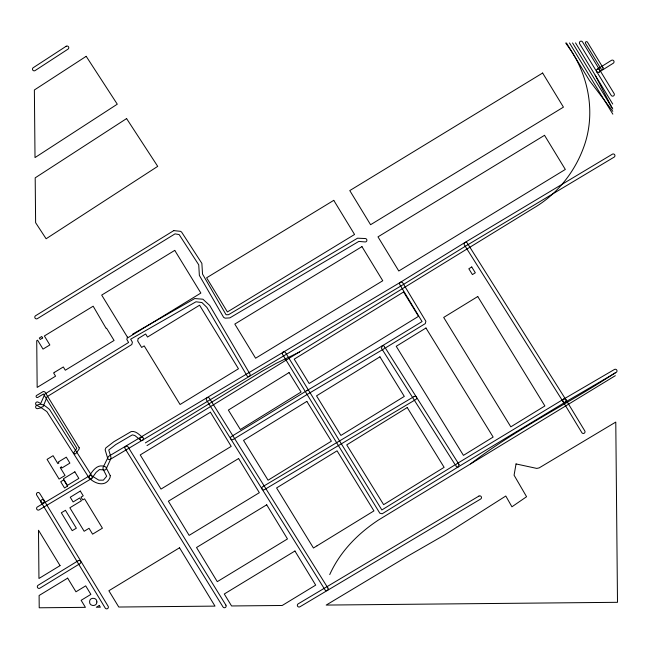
<?xml version="1.0" encoding="UTF-8"?>
<svg xmlns="http://www.w3.org/2000/svg" width="650" height="650" viewBox="0 0 650 650"><rect width="100%" height="100%" fill="white"/><g stroke="black" fill="none" stroke-linecap="round" stroke-linejoin="round"><path stroke-width="0.97" d="M127.449 337.09L126.823 339.446L128.602 342.477L44.858 394.03L40.722 403.52L38.114 402.139A1.714 1.714 0 0 0 35.799 402.854A1.714 1.714 0 0 0 36.514 405.169L40.804 407.436L43.192 406.551L47.141 396.646L131.82 344.508L132.397 342.184L130.65 339.202L195.967 301.787L201.923 302.543L206.879 307.393L247 375.757A1.714 1.714 0 0 0 249.348 376.366A1.714 1.714 0 0 0 249.957 374.026L209.714 305.459L202.922 299.219L194.756 298.537L132.697 334.092M329.729 574.592C339.974 551.817 357.614 533.796 378.292 520.13L615.331 375.684M92.007 478.132L96.127 472.355L99.483 469.568L104.423 470.007A1.714 1.714 0 0 0 106.275 468.455A1.714 1.714 0 0 0 104.723 466.594C97.386 463.556 92.511 470.941 89.212 476.141A1.714 1.714 0 0 0 90.212 478.806A1.714 1.714 0 0 0 92.3 476.881A1.714 1.714 0 0 0 89.733 475.67L37.416 506.943A1.714 1.714 0 0 0 36.822 509.291A1.714 1.714 0 0 0 39.171 509.884L91.487 478.611M470.559 463.897C515.848 429.154 567.686 404.097 615.306 372.799M597.22 69.266L611.431 60.344A1.714 1.714 0 0 1 613.787 60.897A1.714 1.714 0 0 1 613.242 63.253L599.056 72.15M146.998 445.599L533.739 208C556.717 194.561 574.259 172.811 583.448 147.916C595.433 116.179 589.786 79.901 571.707 51.602L566.475 42.998M145.373 442.91L262.259 371.134L276.274 363.285L299.561 351.975M142.821 437.564C139.425 434.98 136.053 430.674 131.219 431.559L113.921 441.683L105.739 447.996L105.146 449.832L107.705 458.404A1.714 1.714 0 0 0 109.834 459.558A1.714 1.714 0 0 0 110.979 457.429L108.761 449.979L115.741 444.584L132.34 434.874L134.851 435.532L140.668 440.229M612.804 111.312L589.42 80.462L571.707 51.602M565.671 43.006L571.634 51.48M44.029 500.37L39.609 493.285A1.714 1.714 0 0 0 37.253 492.733A1.714 1.714 0 0 0 36.709 495.097L41.121 502.174M575.534 42.908L612.739 104.041M612.836 114.148L569.506 42.965M572.544 42.941L612.788 109.037M44.038 500.394L108.128 606.247A1.714 1.714 0 0 1 107.567 608.603A1.714 1.714 0 0 1 105.211 608.034L41.104 502.149M595.164 75.172L611.951 107.656M96.899 601.957C97.126 606.832 89.204 606.604 89.562 601.786C89.391 596.976 97.175 597.212 96.899 601.957M79.178 447.785L79.138 449.044L76.001 453.407A1.137 1.137 0 0 1 74.409 453.668A1.137 1.137 0 0 1 74.149 452.075L76.838 448.329L43.493 394.014L37.83 397.377A1.137 1.137 0 0 1 36.262 396.979A1.137 1.137 0 0 1 36.66 395.411L43.29 391.479L44.842 391.852L79.178 447.785M110.256 475.694L110.037 477.579C105.666 487.532 95.241 483.917 89.164 478.059L46.833 411.572L41.267 407.761L37.749 408.623A1.714 1.714 0 0 1 35.677 407.363A1.714 1.714 0 0 1 36.936 405.291C41.852 402.326 45.906 406.608 49.538 409.443L91.837 475.881L98.865 480.171L103.382 480.147L106.689 476.239L103.049 469.081L103.017 467.586L108.477 456.438L400.408 282.303L464.929 242.507L612.349 154.196A1.714 1.714 0 0 1 614.697 154.789A1.714 1.714 0 0 1 614.112 157.138L466.7 245.44L402.163 285.236L110.671 459.119L106.47 468.26L110.256 475.694M516.043 463.938L514.077 475.207L526.573 496.722L511.924 506.805L505.798 496.015L444.584 534.95L406.786 556.676L326.211 605.069L617.5 602.314L615.778 422.077L539.167 467.886L536.77 468.414L516.043 463.938M138.214 338.536L137.662 340.925L141.651 347.433L144.186 345.881L180.074 404.511L238.469 368.769L199.566 305.207L147.526 337.049L145.649 333.986L138.214 338.536M458.997 464.401L458.453 466.773L382.192 513.784L379.836 513.216L282.555 354.38A1.714 1.714 0 0 1 283.124 352.024A1.714 1.714 0 0 1 285.48 352.592L381.859 509.966L455.179 464.766L381.509 348.343L382.07 345.963L422.061 321.579L399.823 284.651A1.714 1.714 0 0 1 400.408 282.303A1.714 1.714 0 0 1 402.756 282.888L425.872 321.271L425.295 323.611L385.336 347.977L458.997 464.401M42.648 337.927L40.251 339.487L39.317 338.049L41.706 336.489L42.648 337.927M66.129 46.28L33.248 67.697A1.714 1.714 0 0 0 32.752 70.07A1.714 1.714 0 0 0 35.116 70.566L67.998 49.148A1.714 1.714 0 0 0 68.494 46.784A1.714 1.714 0 0 0 66.129 46.28M86.19 56.322L34.377 89.976L35.011 157.576L117.276 104.195L86.19 56.322M126.588 118.576L35.197 177.84L35.62 222.698L46.117 238.761L157.714 166.359L126.588 118.576M61.295 467.001L60.288 467.651L65.041 475.467L59.093 479.066L47.084 459.371L53.072 455.699L57.858 463.621L58.898 463.019L58.264 462.036L66.292 457.169L69.891 463.117L61.888 468.008L61.295 467.001M289.047 372.596L228.361 410.077L240.37 429.52L301.056 392.031L289.047 372.596M407.233 407.55L346.734 444.884L383.63 504.66L444.121 467.334L407.233 407.55M173.769 230.62L35.604 315.713A1.714 1.714 0 0 0 35.043 318.069A1.714 1.714 0 0 0 37.399 318.63L175.021 233.87L179.132 234.561L198.737 264.842L199.371 275.438L223.608 317.314L225.103 318.167L229.832 317.891L358.816 241.418L365.04 241.946A1.714 1.714 0 0 0 366.892 240.386A1.714 1.714 0 0 0 365.332 238.534L357.541 238.201L228.483 314.714L226.07 314.738L202.54 274.089L201.866 263.372L181.594 232.066L180.44 231.311L173.769 230.62M54.559 372.304L53.584 372.905L55.583 376.171L37.164 387.416L36.725 340.697L37.594 340.169L43.022 349.099L49.847 344.955L44.379 335.969L93.161 306.199L106.178 328.502L106.584 328.258L114.083 340.47L65.309 370.224L63.326 366.957L54.559 372.304M471.738 266.971L468.829 268.759L472.412 274.592L475.329 272.789L471.738 266.971M306.857 401.391L243.539 440.416L268.068 480.212L331.386 441.188L306.857 401.391M425.953 328.006L396.224 346.296L463.434 455.374L493.147 437.06L425.953 328.006M379.933 356.826L316.526 395.858L340.901 435.443L404.3 396.411L379.933 356.826M317.062 545.789L313.454 548.015L276.583 487.939L337.066 450.824L373.937 510.892L317.062 545.789M67.519 486.127L64.521 487.971L60.71 481.723L63.708 479.903L67.519 486.127M403.585 291.98L294.214 359.149L309.164 383.492L418.535 316.322L403.585 291.98M80.316 491.067L70.249 497.25L73.117 501.962L79.706 497.957L81.429 500.752L69.851 507.788L84.159 531.269L89.034 528.296L92.593 534.162L102.424 528.182L84.581 498.834L82.745 499.956L81.047 497.136L83.233 495.82L80.316 491.067M477.75 296.53L443.69 317.428L510.811 426.847L544.879 405.949L477.75 296.53M78.211 560.706L38.131 585.252A1.714 1.714 0 0 0 37.57 587.6A1.714 1.714 0 0 0 39.918 588.169L79.999 563.623A1.714 1.714 0 0 0 80.559 561.267A1.714 1.714 0 0 0 78.211 560.706M174.752 250.38L101.692 295.092L127.814 337.773L200.858 293.061L174.752 250.38M333.767 200.346L206.611 277.802L227.411 311.935L354.559 234.479L333.767 200.346M542.636 73.028L349.781 190.588L370.581 224.713L563.436 107.144L542.636 73.028M361.961 246.626L234.812 324.074L255.604 358.215L382.761 280.751L361.961 246.626M544.529 135.314L377.983 236.86L398.791 270.993L565.329 169.447L544.529 135.314M74.839 471.827L63.399 478.806L67.405 485.379L78.845 478.4L74.839 471.827M210.429 412.23L140.237 454.927L161.005 489.076L231.197 446.379L210.429 412.23M306.808 390.683L231.343 436.548A1.714 1.714 0 0 0 230.766 438.904A1.714 1.714 0 0 0 233.123 439.473L308.579 393.616L383.833 348.896A1.714 1.714 0 0 0 384.426 346.548A1.714 1.714 0 0 0 382.086 345.954L306.824 390.674M60.052 565.63L38.951 578.476L38.496 530.213L60.052 565.63M238.591 458.534L168.382 501.207L189.134 535.364L259.342 492.692L238.591 458.534M67.657 578.142L39.106 595.497L39.219 607.783L85.418 607.344L81.136 600.308L90.878 594.392L85.703 585.861L75.961 591.793L67.657 578.142M179.522 547.779L108.867 590.744L118.771 607.027L214.996 606.117L179.522 547.779M266.711 504.806L196.519 547.511L217.287 581.653L287.479 538.947L266.711 504.806M294.938 551.013L224.283 593.994L231.562 605.962L282.214 605.483L315.689 585.122L294.938 551.013M99.296 605.459L96.346 607.238L100.352 607.206L99.296 605.459M563.566 399.181L456.666 463.848A1.714 1.714 0 0 0 456.089 466.204A1.714 1.714 0 0 0 458.437 466.781L565.337 402.106L616.151 372.434A1.714 1.714 0 0 0 616.769 370.094A1.714 1.714 0 0 0 614.429 369.476L563.591 399.165M414.082 396.541L262.681 486.704A1.714 1.714 0 0 0 262.08 489.044A1.714 1.714 0 0 0 264.42 489.653L415.846 399.474A1.714 1.714 0 0 0 416.431 397.126A1.714 1.714 0 0 0 414.082 396.541M478.896 496.096L298.179 603.858A1.714 1.714 0 0 0 297.586 606.198A1.714 1.714 0 0 0 299.934 606.791L480.651 499.038A1.714 1.714 0 0 0 481.244 496.689A1.714 1.714 0 0 0 478.896 496.096M65.447 510.323L61.319 512.777L72.207 530.66L76.351 528.206L65.447 510.323M565.898 399.734L467.261 243.059A1.714 1.714 0 0 0 464.896 242.523A1.714 1.714 0 0 0 464.36 244.887L562.997 401.546L581.856 432.656A1.714 1.714 0 0 0 584.204 433.233A1.714 1.714 0 0 0 584.781 430.885L565.914 399.758M327.933 588.071L209.487 398.352A1.714 1.714 0 0 0 207.131 397.808A1.714 1.714 0 0 0 206.586 400.164L325.033 589.883A1.714 1.714 0 0 0 327.389 590.428A1.714 1.714 0 0 0 327.933 588.071M225.908 605.134L128.05 446.924A1.714 1.714 0 0 0 125.694 446.371A1.714 1.714 0 0 0 125.133 448.727L222.991 606.929A1.714 1.714 0 0 0 225.347 607.482A1.714 1.714 0 0 0 225.908 605.134M599.601 69.81L582.562 41.966A1.714 1.714 0 0 0 580.206 41.397A1.714 1.714 0 0 0 579.646 43.753L611.187 95.347A1.714 1.714 0 0 0 613.535 95.916A1.714 1.714 0 0 0 614.104 93.559L599.601 69.81M602.964 67.657L587.486 42.209A1.137 1.137 0 0 0 585.918 41.828A1.137 1.137 0 0 0 585.536 43.396L601.014 68.843A1.137 1.137 0 0 0 602.582 69.225A1.137 1.137 0 0 0 602.964 67.657M41.405 502.523A1.714 1.714 0 0 0 44.241 501.662A1.714 1.714 0 0 0 42.071 499.639A1.714 1.714 0 0 0 41.405 502.523M140.546 440.115A1.714 1.714 0 0 0 143.406 439.327A1.714 1.714 0 0 0 141.286 437.247A1.714 1.714 0 0 0 140.546 440.115M563.266 401.879A1.714 1.714 0 0 0 566.117 401.05A1.714 1.714 0 0 0 563.972 399.002A1.714 1.714 0 0 0 563.266 401.879M596.96 71.947A1.714 1.714 0 0 0 599.804 71.11A1.714 1.714 0 0 0 597.651 69.062A1.714 1.714 0 0 0 596.96 71.947"/></g></svg>
